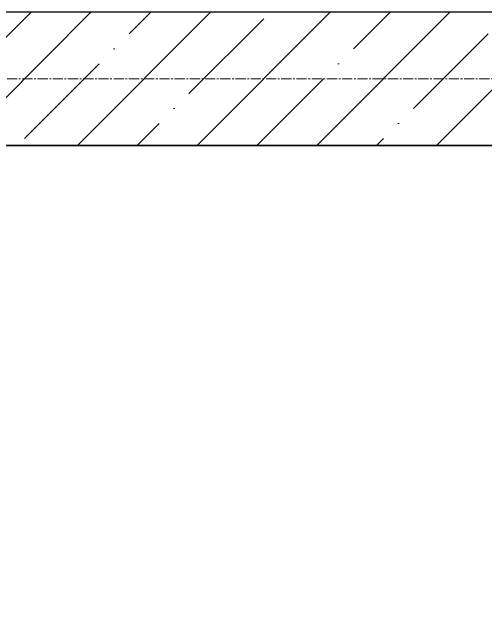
# Model space of a CAD drawing. Header units: millimetres. Extents: x -231292 to 573618, y -153144 to 564035.
# Drawn here: x 9226 to 10114, y -99468 to -98320 of the extents above; entities that cross this region are included whole.
import ezdxf

# ---------------------------------------------------------------- set-up
doc = ezdxf.new("R2010")
doc.units = ezdxf.units.MM
doc.linetypes.add('CENTER2', pattern=[28.575, 19.05, -3.175, 3.175, -3.175])
doc.layers.get('0').update_dxf_attribs({"color": 250})
for name, color, linetype, lineweight in [('АР_Стены ЖБ', 250, 'Continuous', 35), ('АР_Штриховка', 250, 'Continuous', 0), ('РД_Оси_100', 250, 'Continuous', 0)]:
    doc.layers.add(name, color=color, linetype=linetype, lineweight=lineweight)

# ---------------------------------------------------------------- blocks, each defined once
blk = doc.blocks.new('оси_рен')
at = {"layer": 'РД_Оси_100', "color": 251, "linetype": 'CENTER2', "true_color": 0x636466}
blk.add_lwpolyline([(1225207.916, 186313.25), (1190197.958, 186313.25), (1189697.958, 186163.25)], dxfattribs=at)

msp = doc.modelspace()

# ---------------------------------------------------------------- hatches: boundary and pattern name
at = {"layer": 'АР_Штриховка', "linetype": 'Continuous', "lineweight": 5, "true_color": 0x000000}
h = msp.add_hatch(dxfattribs=at)
h.set_pattern_fill('ANSI35', color=18, scale=25, style=0)
h.set_pattern_definition([(45, (8883.46, -162345.28), (-112.2532, 112.2532), []), (45, (8995.71, -162345.28), (-112.2532, 112.2532), [198.4375, -39.6875, 0, -39.6875])])
h.paths.add_polyline_path([(8783.458, -98320.283), (8783.458, -98570.283), (18517.76, -98570.283), (18517.76, -98320.283)], flags=0)
h.paths.add_polyline_path([(19617.76, -98320.283), (19617.76, -98570.283), (21908.458, -98570.283), (21658.458, -98320.283)], flags=0)

# ---------------------------------------------------------------- linework, layer by layer
msp.add_lwpolyline([(16573.458, -98570.283), (9003.458, -98570.283), (9003.458, -135535.288), (16573.458, -135535.288)], close=True)
at = {"layer": 'АР_Стены ЖБ', "color": 18, "linetype": 'Continuous', "lineweight": 30, "true_color": 0x000000}
for p, q in [((18517.76, -98320.283), (8783.458, -98320.283)), ((8783.458, -98570.283), (18517.76, -98570.283))]:
    msp.add_line(p, q, dxfattribs=at)

# ---------------------------------------------------------------- block references
at = {"rotation": 359.999868838025}
msp.add_blockref('оси_рен', (-1186769.82, -284755.728), dxfattribs=at)

doc.saveas('drawing.dxf')
